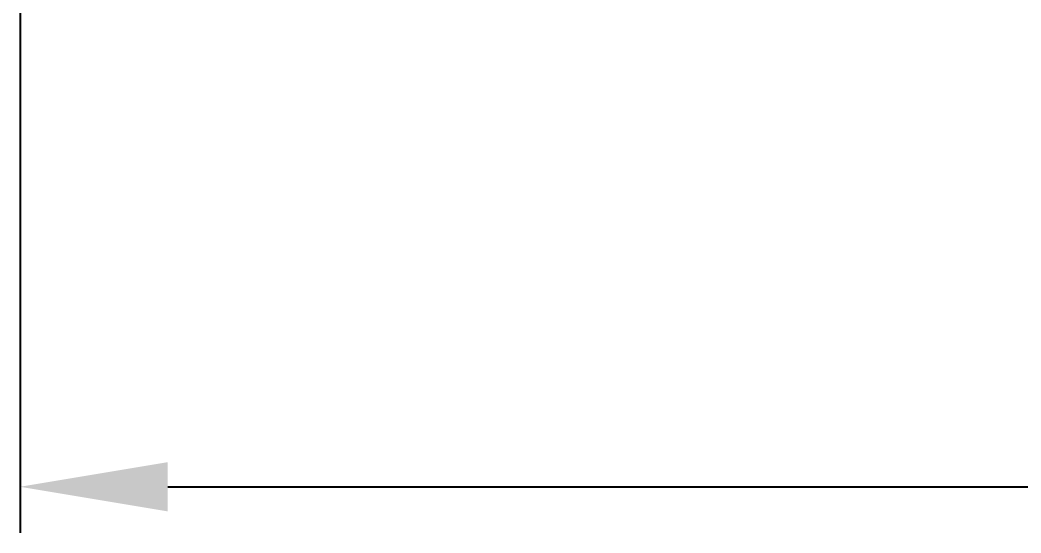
# Model space of a CAD drawing. Header units: millimetres. Extents: x 6110 to 6704, y -2661 to -1821.
# Drawn here: x 6261.86 to 6288.96, y -2119.09 to -2105.21 of the extents above; entities that cross this region are included whole.
import ezdxf

# ---------------------------------------------------------------- set-up
doc = ezdxf.new("R2010")
doc.units = ezdxf.units.MM
doc.header["$LTSCALE"] = 0.1
doc.layers.add('DIM', color=3, linetype='Continuous', lineweight=9)
doc.styles.get("Standard").update_dxf_attribs({"font": 'arial.ttf'})
doc.dimstyles.new('ISO-25', dxfattribs={"dimtxt": 2.5, "dimasz": 2.5, "dimexe": 1.25, "dimexo": 0.625, "dimtad": 1, "dimlfac": 5, "dimtxsty": 'Standard', "dimcen": 2.5, "dimadec": 0, "dimazin": 0, "dimtfac": 1, "dimtmove": 0, "dimatfit": 3, "dimfxl": 0, "dimarcsym": 0})

# ---------------------------------------------------------------- blocks, each defined once
blk = doc.blocks.new('*D68')
at = {"layer": 'Defpoints', "color": 0}
for p in [(6261.856, -2093.261), (6328.702, -2093.262), (6328.702, -2117.837)]:
    blk.add_point(p, dxfattribs=at)
at = {"layer": 'DIM', "color": 0, "lineweight": -2}
for p, q in [((6261.856, -2093.886), (6261.856, -2119.087)), ((6328.702, -2093.887), (6328.702, -2119.087)), ((6265.856, -2117.837), (6324.702, -2117.837))]:
    blk.add_line(p, q, dxfattribs=at)
at = {"layer": 'DIM', "color": 0}
for points in [[(6265.856, -2117.17), (6265.856, -2118.503), (6261.856, -2117.837)], [(6324.702, -2117.17), (6324.702, -2118.503), (6328.702, -2117.837)]]:
    blk.add_solid(points, dxfattribs=at)
at = {"layer": 'DIM', "color": 0, "insert": (6308.757, -2115.169), "char_height": 4, "attachment_point": 5}
blk.add_mtext('267.5', dxfattribs=at)

msp = doc.modelspace()

# ---------------------------------------------------------------- dimensions: what is measured, and where the dimension line sits
at = {"layer": 'DIM'}
dim = msp.add_linear_dim(base=(6328.702, -2117.8368), p1=(6261.8555, -2093.2612), p2=(6328.702, -2093.262), text='267.5', dimstyle='ISO-25', override={"dimtxt": 4, "dimasz": 4, "dimlfac": 4, "dimadec": 1, "dimfxl": 1.25}, dxfattribs=at)
dim.commit()
dim.dimension.update_dxf_attribs({"geometry": '*D68', "text_midpoint": (6308.7566, -2117.8368), "dimtype": 160})

doc.saveas('drawing.dxf')
